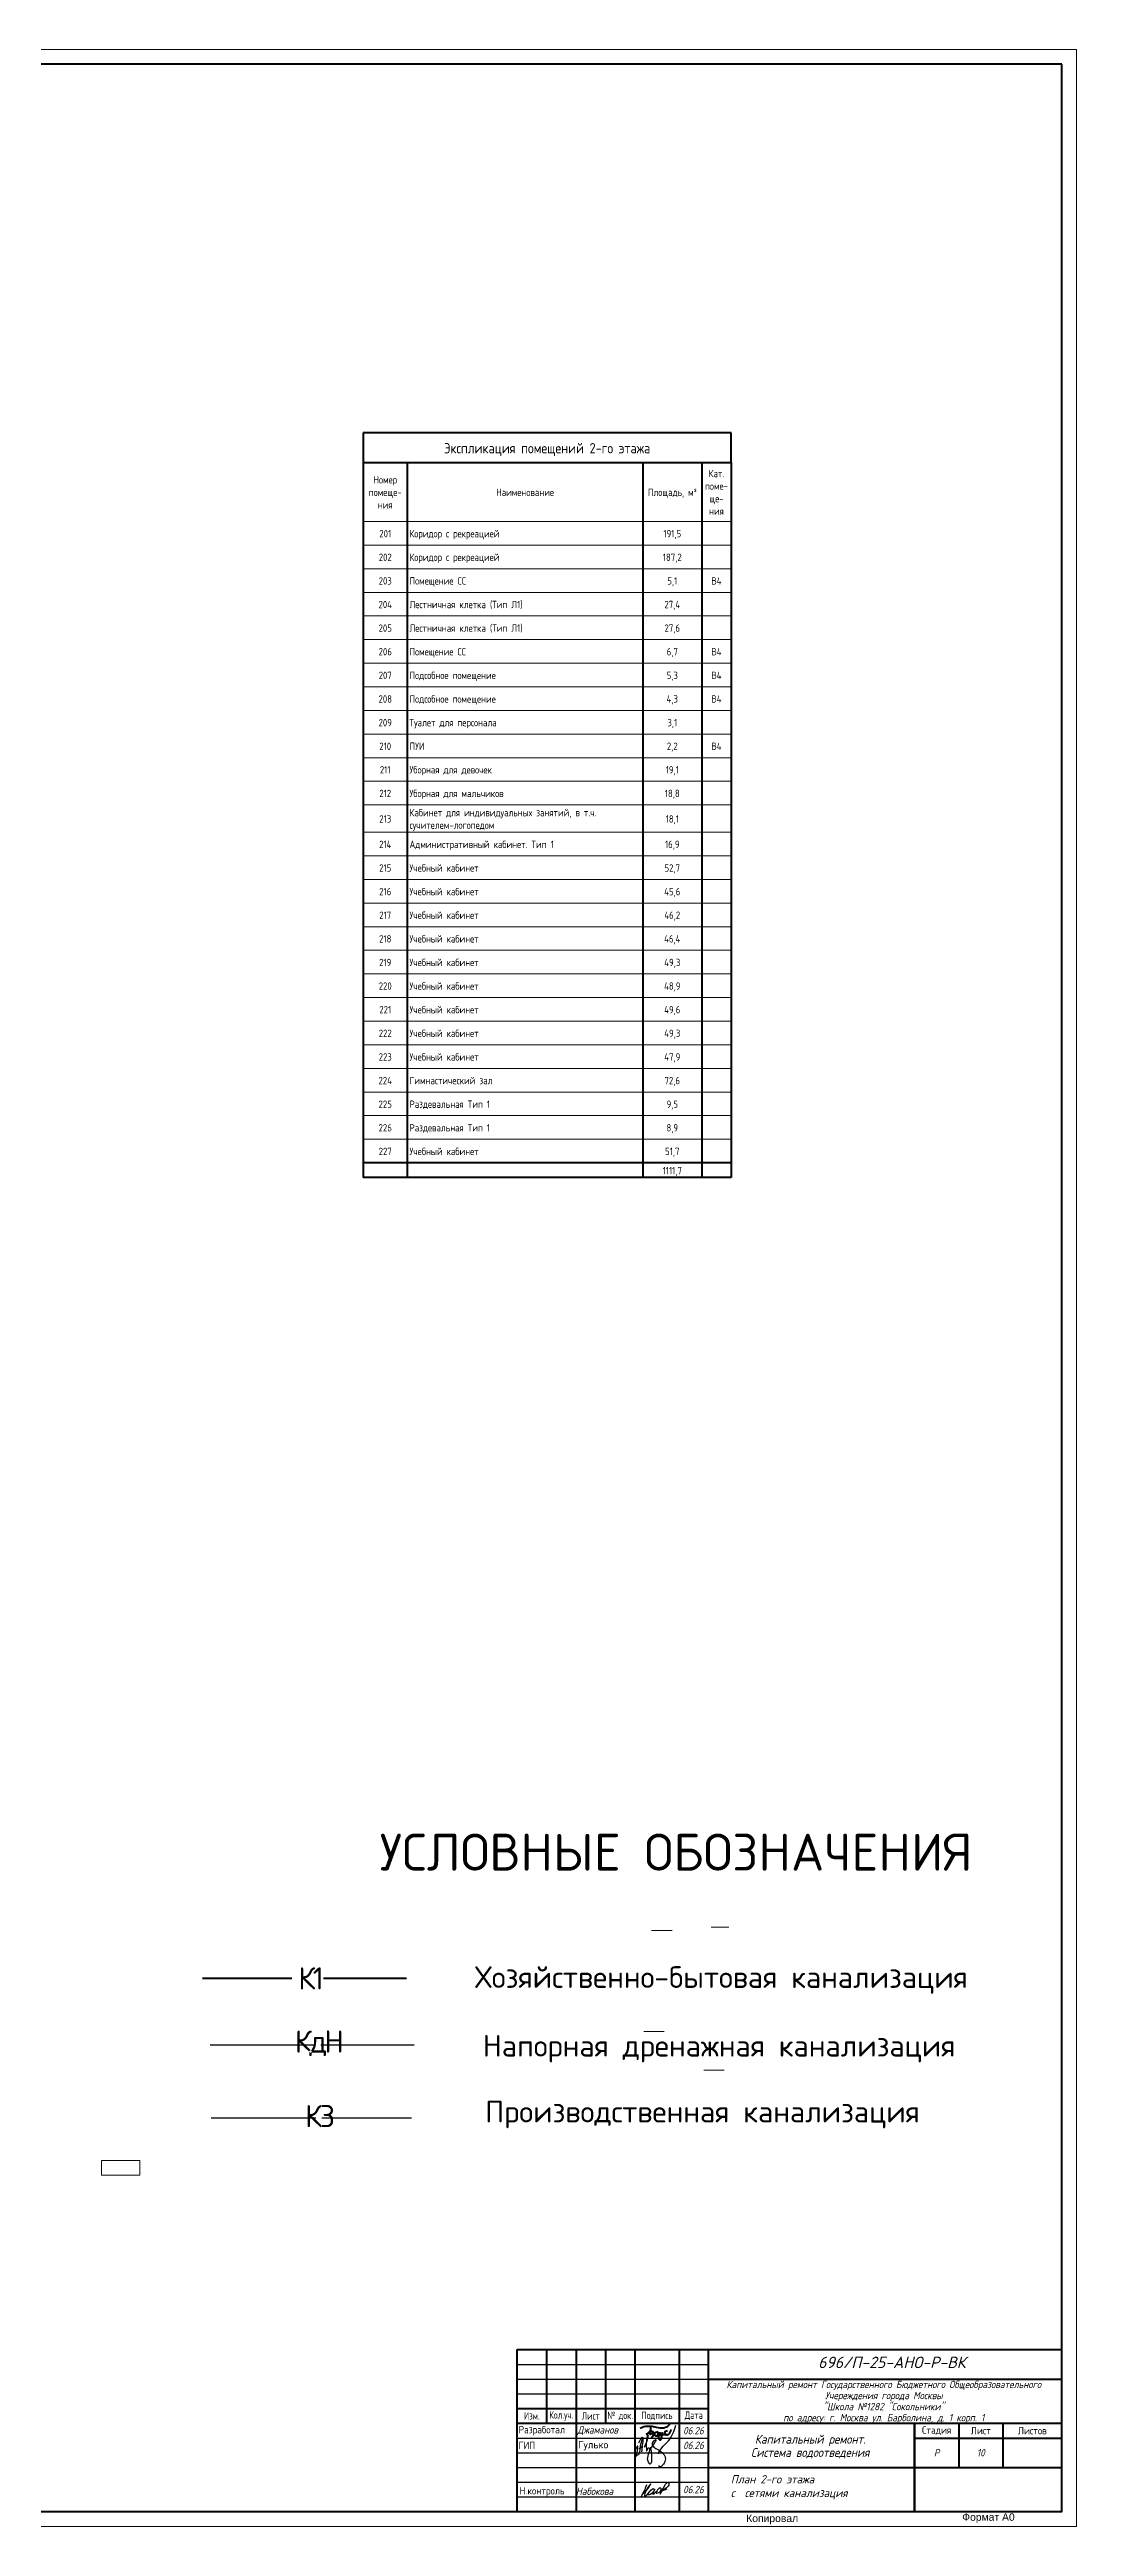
# Model space of a CAD drawing. Header units: millimetres. Extents: x -10178924 to 11692288, y -947381 to 58396.
# Drawn here: x 65404 to 100287, y -202288 to -118196 of the extents above; entities that cross this region are included whole.
import ezdxf
from ezdxf.enums import TextEntityAlignment as Align

# ---------------------------------------------------------------- set-up
doc = ezdxf.new("R2010")
doc.units = ezdxf.units.MM
for name, color, linetype, lineweight in [('!К3', 30, 'Continuous', 30), ('_0', 7, 'Continuous', 25), ('PDF _Текст', 7, 'Continuous', 5), ('Shtamp', 7, 'Continuous', 35), ('Аннотация', 7, 'Continuous', 18), ('ВК_К1', 24, 'Continuous', 50), ('Графика', 7, 'Continuous', 20), ('К1н', 42, 'Continuous', 30), ('подписи', 170, 'Continuous', 25), ('ПП_Оформление_подписи_ГИП_Гулько', 5, 'Continuous', 30), ('ШТРИХОВКА', 252, 'Continuous', 15)]:
    doc.layers.add(name, color=color, linetype=linetype, lineweight=lineweight)
doc.layers.add('PDF _Ramka', color=7, linetype='Continuous')
doc.layers.add('PDF _В1_Арматура', color=7, linetype='Continuous')
doc.layers.add('Линии', color=7, linetype='Continuous', lineweight=9, true_color=0x00a600)
doc.styles.add('GOST Common_10', font='GOST_Common.ttf', dxfattribs={"width": 0.9, "height": 3.5})
doc.styles.add('GOST Common_11', font='GOST_Common.ttf', dxfattribs={"width": 0.9, "height": 2.5})
doc.styles.add('ISOCPEUR', font='isocpeui.ttf', dxfattribs={"width": 0.9})
doc.styles.add('MOSOBL (isocpeur)', font='isocpeur.ttf')
doc.styles.add('PDF ArialMT', font='arial.ttf')
doc.styles.add('PDF ISOCPEUR', font='isocpeur.ttf')
doc.styles.add('PDF ISOCPEUR Italic', font='isocpeui.ttf')
doc.styles.add('М2', font='isocpeur.ttf', dxfattribs={"width": 0.8})

# ---------------------------------------------------------------- blocks, each defined once
blk = doc.blocks.new('Высотные отметки - Рамка-12095-План 3-го этажа')
at = {"layer": 'Аннотация', "lineweight": 20}
for p, q in [((-6.5, 0), (-6.5, 5)), ((-6.5, 5), (6.5, 5)), ((6.5, 5), (6.5, 0)), ((6.5, 0), (-6.5, 0))]:
    blk.add_line(p, q, dxfattribs=at)
blk = doc.blocks.new('ADSK_Аннотация_Текст_сВыноской - Текст с выноской 2-3161909-План 3-го этажа')
at = {"layer": 'Аннотация', "lineweight": 20}
blk.add_line((-3.5, 0), (3.5, 0), dxfattribs=at)
blk = doc.blocks.new('ADSK_Аннотация_Текст_сВыноской - Текст с выноской 2-3308182-План 3-го этажа')
at = {"layer": 'Аннотация', "lineweight": 20}
blk.add_line((-3, 0), (3, 0), dxfattribs=at)
blk = doc.blocks.new('ADSK_Аннотация_Текст_сВыноской - Текст с выноской 2-3166239-План 3-го этажа')
at = {"layer": 'Аннотация', "lineweight": 20}
blk.add_line((-3.5, 0), (3.5, 0), dxfattribs=at)
blk = doc.blocks.new('2 этаж')
at = {"layer": 'Линии', "color": 7, "lineweight": 50}
for p, q in [((76057, -77708), (76057, -78708)), ((88558, -77708), (76057, -77708)), ((88558, -78708), (88558, -77708)), ((76057, -78708), (76057, -102989)), ((76057, -78708), (88558, -78708)), ((77557, -78708), (77557, -80713)), ((85557, -78708), (85557, -80713)), ((87557, -78708), (87557, -80713)), ((88557, -78708), (88557, -80713)), ((88558, -78708), (88558, -102989)), ((77557, -80713), (77557, -81515)), ((85557, -80713), (85557, -81515)), ((87557, -80713), (87557, -81515)), ((88557, -80713), (88557, -81515)), ((77557, -81515), (77557, -82316)), ((85557, -81515), (85557, -82316)), ((87557, -81515), (87557, -82316)), ((88557, -81515), (88557, -82316)), ((77557, -82316), (77557, -83118)), ((85557, -82316), (85557, -83118)), ((87557, -82316), (87557, -83118)), ((88557, -82316), (88557, -83118)), ((77557, -83118), (77557, -83920)), ((85557, -83118), (85557, -83920)), ((87557, -83118), (87557, -83920)), ((88557, -83118), (88557, -83920)), ((77557, -83920), (77557, -84722)), ((85557, -83920), (85557, -84722)), ((87557, -83920), (87557, -84722)), ((88557, -83920), (88557, -84722)), ((77557, -84722), (77557, -85524)), ((85557, -84722), (85557, -85524)), ((87557, -84722), (87557, -85524)), ((88557, -84722), (88557, -85524)), ((77557, -85524), (77557, -86326)), ((85557, -85524), (85557, -86326)), ((87557, -85524), (87557, -86326)), ((88557, -85524), (88557, -86326)), ((77557, -86326), (77557, -87127)), ((85557, -86326), (85557, -87127)), ((87557, -86326), (87557, -87127)), ((88557, -86326), (88557, -87127)), ((77557, -87127), (77557, -87929)), ((85557, -87127), (85557, -87929)), ((87557, -87127), (87557, -87929)), ((88557, -87127), (88557, -87929)), ((77557, -87929), (77557, -88731)), ((85557, -87929), (85557, -88731)), ((87557, -87929), (87557, -88731)), ((88557, -87929), (88557, -88731)), ((77557, -88731), (77557, -89533)), ((85557, -88731), (85557, -89533)), ((87557, -88731), (87557, -89533)), ((88557, -88731), (88557, -89533)), ((77557, -89533), (77557, -90335)), ((85557, -89533), (85557, -90335)), ((87557, -89533), (87557, -90335)), ((88557, -89533), (88557, -90335)), ((77557, -90335), (77557, -91262)), ((85557, -90335), (85557, -91262)), ((87557, -90335), (87557, -91262)), ((88557, -90335), (88557, -91262)), ((77557, -91262), (77557, -92064)), ((85557, -91262), (85557, -92064)), ((87557, -91262), (87557, -92064)), ((88557, -91262), (88557, -92064)), ((77557, -92064), (77557, -92866)), ((85557, -92064), (85557, -92866)), ((87557, -92064), (87557, -92866)), ((88557, -92064), (88557, -92866)), ((77557, -92866), (77557, -93668)), ((85557, -92866), (85557, -93668)), ((87557, -92866), (87557, -93668)), ((88557, -92866), (88557, -93668)), ((77557, -93668), (77557, -94469)), ((85557, -93668), (85557, -94469)), ((87557, -93668), (87557, -94469)), ((88557, -93668), (88557, -94469)), ((77557, -94469), (77557, -95271)), ((85557, -94469), (85557, -95271)), ((87557, -94469), (87557, -95271)), ((88557, -94469), (88557, -95271)), ((77557, -95271), (77557, -96073)), ((85557, -95271), (85557, -96073)), ((87557, -95271), (87557, -96073)), ((88557, -95271), (88557, -96073)), ((77557, -96073), (77557, -96875)), ((85557, -96073), (85557, -96875)), ((87557, -96073), (87557, -96875)), ((88557, -96073), (88557, -96875)), ((77557, -96875), (77557, -97677)), ((85557, -96875), (85557, -97677)), ((87557, -96875), (87557, -97677)), ((88557, -96875), (88557, -97677)), ((77557, -97677), (77557, -98479)), ((85557, -97677), (85557, -98479)), ((87557, -97677), (87557, -98479)), ((88557, -97677), (88557, -98479)), ((77557, -98479), (77557, -99281)), ((85557, -98479), (85557, -99281)), ((87557, -98479), (87557, -99281)), ((88557, -98479), (88557, -99281)), ((77557, -99281), (77557, -100082)), ((85557, -99281), (85557, -100082)), ((87557, -99281), (87557, -100082)), ((88557, -99281), (88557, -100082)), ((77557, -100082), (77557, -100884)), ((77557, -100884), (77557, -101686)), ((85557, -100082), (85557, -100884)), ((85557, -100884), (85557, -101686)), ((87557, -100082), (87557, -100884)), ((87557, -100884), (87557, -101686)), ((88557, -100082), (88557, -100884)), ((88557, -100884), (88557, -101686)), ((77557, -101686), (77557, -102488)), ((85557, -101686), (85557, -102488)), ((87557, -101686), (87557, -102488)), ((88557, -101686), (88557, -102488)), ((77557, -102488), (76057, -102488)), ((77557, -102488), (77557, -102989)), ((85557, -102488), (77557, -102488)), ((85557, -102488), (85557, -102989)), ((87557, -102488), (85557, -102488)), ((87557, -102488), (87557, -102989)), ((88557, -102488), (87557, -102488)), ((88557, -102488), (88557, -102989)), ((88558, -102989), (76057, -102989))]:
    blk.add_line(p, q, dxfattribs=at)
at = {"layer": 'Линии', "color": 7, "lineweight": 20}
for p, q in [((77557, -80713), (76057, -80713)), ((85557, -80713), (77557, -80713)), ((87557, -80713), (85557, -80713)), ((88557, -80713), (87557, -80713)), ((77557, -81515), (76057, -81515)), ((85557, -81515), (77557, -81515)), ((87557, -81515), (85557, -81515)), ((88557, -81515), (87557, -81515)), ((77557, -82316), (76057, -82316)), ((85557, -82316), (77557, -82316)), ((87557, -82316), (85557, -82316)), ((88557, -82316), (87557, -82316)), ((77557, -83118), (76057, -83118)), ((85557, -83118), (77557, -83118)), ((87557, -83118), (85557, -83118)), ((88557, -83118), (87557, -83118)), ((77557, -83920), (76057, -83920)), ((85557, -83920), (77557, -83920)), ((87557, -83920), (85557, -83920)), ((88557, -83920), (87557, -83920)), ((77557, -84722), (76057, -84722)), ((85557, -84722), (77557, -84722)), ((87557, -84722), (85557, -84722)), ((88557, -84722), (87557, -84722)), ((77557, -85524), (76057, -85524)), ((85557, -85524), (77557, -85524)), ((87557, -85524), (85557, -85524)), ((88557, -85524), (87557, -85524)), ((77557, -86326), (76057, -86326)), ((85557, -86326), (77557, -86326)), ((87557, -86326), (85557, -86326)), ((88557, -86326), (87557, -86326)), ((77557, -87127), (76057, -87127)), ((85557, -87127), (77557, -87127)), ((87557, -87127), (85557, -87127)), ((88557, -87127), (87557, -87127)), ((77557, -87929), (76057, -87929)), ((85557, -87929), (77557, -87929)), ((87557, -87929), (85557, -87929)), ((88557, -87929), (87557, -87929)), ((77557, -88731), (76057, -88731)), ((85557, -88731), (77557, -88731)), ((87557, -88731), (85557, -88731)), ((88557, -88731), (87557, -88731)), ((77557, -89533), (76057, -89533)), ((85557, -89533), (77557, -89533)), ((87557, -89533), (85557, -89533)), ((88557, -89533), (87557, -89533)), ((77557, -90335), (76057, -90335)), ((85557, -90335), (77557, -90335)), ((87557, -90335), (85557, -90335)), ((88557, -90335), (87557, -90335)), ((77557, -91262), (76057, -91262)), ((85557, -91262), (77557, -91262)), ((87557, -91262), (85557, -91262)), ((88557, -91262), (87557, -91262)), ((77557, -92064), (76057, -92064)), ((85557, -92064), (77557, -92064)), ((87557, -92064), (85557, -92064)), ((88557, -92064), (87557, -92064)), ((77557, -92866), (76057, -92866)), ((85557, -92866), (77557, -92866)), ((87557, -92866), (85557, -92866)), ((88557, -92866), (87557, -92866)), ((77557, -93668), (76057, -93668)), ((85557, -93668), (77557, -93668)), ((87557, -93668), (85557, -93668)), ((88557, -93668), (87557, -93668)), ((77557, -94469), (76057, -94469)), ((85557, -94469), (77557, -94469)), ((87557, -94469), (85557, -94469)), ((88557, -94469), (87557, -94469)), ((77557, -95271), (76057, -95271)), ((85557, -95271), (77557, -95271)), ((87557, -95271), (85557, -95271)), ((88557, -95271), (87557, -95271)), ((77557, -96073), (76057, -96073)), ((85557, -96073), (77557, -96073)), ((87557, -96073), (85557, -96073)), ((88557, -96073), (87557, -96073)), ((77557, -96875), (76057, -96875)), ((85557, -96875), (77557, -96875)), ((87557, -96875), (85557, -96875)), ((88557, -96875), (87557, -96875)), ((77557, -97677), (76057, -97677)), ((85557, -97677), (77557, -97677)), ((87557, -97677), (85557, -97677)), ((88557, -97677), (87557, -97677)), ((77557, -98479), (76057, -98479)), ((85557, -98479), (77557, -98479)), ((87557, -98479), (85557, -98479)), ((88557, -98479), (87557, -98479)), ((77557, -99281), (76057, -99281)), ((85557, -99281), (77557, -99281)), ((87557, -99281), (85557, -99281)), ((88557, -99281), (87557, -99281)), ((77557, -100082), (76057, -100082)), ((77557, -100884), (76057, -100884)), ((85557, -100082), (77557, -100082)), ((85557, -100884), (77557, -100884)), ((87557, -100082), (85557, -100082)), ((87557, -100884), (85557, -100884)), ((88557, -100082), (87557, -100082)), ((88557, -100884), (87557, -100884)), ((77557, -101686), (76057, -101686)), ((85557, -101686), (77557, -101686)), ((87557, -101686), (85557, -101686)), ((88557, -101686), (87557, -101686))]:
    blk.add_line(p, q, dxfattribs=at)
at = {"layer": 'Графика', "line_spacing_factor": 1.022761}
for s, insert, char_height, width, attachment_point, style in [('Экспликация помещений 2-го этажа', (82308, -78049), 350, 8447.11, 2, 'GOST Common_10'), ('Кат. поме- ще- ния', (88057, -78958), 250, 962.45, 2, 'GOST Common_11'), ('Номер помеще- ния', (76807, -79171), 250, 1418.03, 2, 'GOST Common_11'), ('Наименование', (81557, -79597), 250, 2353.32, 2, 'GOST Common_11'), ('Площадь, м\\fGOST Common|b0|i0|c238|p34|;\\W.9;²', (86557, -79597), 250, 2009.37, 2, 'GOST Common_11'), ('201', (76807, -81000), 250, 509.89, 2, 'GOST Common_11'), ('Коридор с рекреацией', (77632, -81000), 250, 3611.44, 1, 'GOST Common_11'), ('191,5', (86557, -81000), 250, 739.18, 2, 'GOST Common_11'), ('202', (76807, -81802), 250, 561.18, 2, 'GOST Common_11'), ('Коридор с рекреацией', (77632, -81802), 250, 3611.44, 1, 'GOST Common_11'), ('187,2', (86557, -81802), 250, 790.47, 2, 'GOST Common_11'), ('203', (76807, -82604), 250, 561.18, 2, 'GOST Common_11'), ('Помещение СС', (77632, -82604), 250, 2286.94, 1, 'GOST Common_11'), ('5,1', (86557, -82604), 250, 416.36, 2, 'GOST Common_11'), ('В4', (88057, -82604), 250, 428.42, 2, 'GOST Common_11'), ('204', (76807, -83406), 250, 588.33, 2, 'GOST Common_11'), ('Лестничная клетка (Тип Л1)', (77632, -83406), 250, 4595.01, 1, 'GOST Common_11'), ('27,4', (86557, -83406), 250, 681.86, 2, 'GOST Common_11'), ('205', (76807, -84207), 250, 561.18, 2, 'GOST Common_11'), ('Лестничная клетка (Тип Л1)', (77632, -84207), 250, 4595.01, 1, 'GOST Common_11'), ('27,6', (86557, -84207), 250, 654.71, 2, 'GOST Common_11'), ('206', (76807, -85009), 250, 561.18, 2, 'GOST Common_11'), ('Помещение СС', (77632, -85009), 250, 2286.94, 1, 'GOST Common_11'), ('6,7', (86557, -85009), 250, 467.65, 2, 'GOST Common_11'), ('В4', (88057, -85009), 250, 428.42, 2, 'GOST Common_11'), ('208', (76807, -86613), 250, 561.18, 2, 'GOST Common_11'), ('207', (76807, -85811), 250, 561.18, 2, 'GOST Common_11'), ('Подсобное помещение', (77632, -85811), 250, 3572.22, 1, 'GOST Common_11'), ('Подсобное помещение', (77632, -86613), 250, 3572.22, 1, 'GOST Common_11'), ('4,3', (86557, -86613), 250, 494.8, 2, 'GOST Common_11'), ('5,3', (86557, -85811), 250, 467.65, 2, 'GOST Common_11'), ('В4', (88057, -85811), 250, 428.42, 2, 'GOST Common_11'), ('В4', (88057, -86613), 250, 428.42, 2, 'GOST Common_11'), ('209', (76807, -87415), 250, 561.18, 2, 'GOST Common_11'), ('Туалет для персонала', (77632, -87415), 250, 3692.9, 1, 'GOST Common_11'), ('3,1', (86557, -87415), 250, 416.36, 2, 'GOST Common_11'), ('210', (76807, -88217), 250, 509.89, 2, 'GOST Common_11'), ('ПУИ', (77632, -88217), 250, 642.64, 1, 'GOST Common_11'), ('2,2', (86557, -88217), 250, 467.65, 2, 'GOST Common_11'), ('В4', (88057, -88217), 250, 428.42, 2, 'GOST Common_11'), ('211', (76807, -89018), 250, 458.6, 2, 'GOST Common_11'), ('Уборная для девочек', (77632, -89018), 250, 3421.36, 1, 'GOST Common_11'), ('19,1', (86557, -89018), 250, 552.12, 2, 'GOST Common_11'), ('212', (76807, -89820), 250, 509.89, 2, 'GOST Common_11'), ('Уборная для мальчиков', (77632, -89820), 250, 3849.79, 1, 'GOST Common_11'), ('18,8', (86557, -89820), 250, 603.41, 2, 'GOST Common_11'), ('213', (76807, -90685), 250, 509.89, 2, 'GOST Common_11'), ('Кабинет для индивидуальных занятий, в т.ч. сучителем-логопедом', (77632, -90472), 250, 7627.17, 1, 'GOST Common_11'), ('18,1', (86557, -90685), 250, 552.12, 2, 'GOST Common_11'), ('214', (76807, -91549), 250, 537.04, 2, 'GOST Common_11'), ('Административный кабинет. Тип 1', (77632, -91549), 250, 5690.2, 1, 'GOST Common_11'), ('16,9', (86557, -91549), 250, 603.41, 2, 'GOST Common_11'), ('215', (76807, -92351), 250, 509.89, 2, 'GOST Common_11'), ('Учебный кабинет', (77632, -92351), 250, 2848.12, 1, 'GOST Common_11'), ('52,7', (86557, -92351), 250, 654.71, 2, 'GOST Common_11'), ('216', (76807, -93153), 250, 509.89, 2, 'GOST Common_11'), ('Учебный кабинет', (77632, -93153), 250, 2848.12, 1, 'GOST Common_11'), ('45,6', (86557, -93153), 250, 681.86, 2, 'GOST Common_11'), ('217', (76807, -93955), 250, 509.89, 2, 'GOST Common_11'), ('Учебный кабинет', (77632, -93955), 250, 2848.12, 1, 'GOST Common_11'), ('46,2', (86557, -93955), 250, 681.86, 2, 'GOST Common_11'), ('218', (76807, -94757), 250, 509.89, 2, 'GOST Common_11'), ('Учебный кабинет', (77632, -94757), 250, 2848.12, 1, 'GOST Common_11'), ('46,4', (86557, -94757), 250, 709.01, 2, 'GOST Common_11'), ('219', (76807, -95559), 250, 509.89, 2, 'GOST Common_11'), ('Учебный кабинет', (77632, -95559), 250, 2848.12, 1, 'GOST Common_11'), ('49,3', (86557, -95559), 250, 681.86, 2, 'GOST Common_11'), ('220', (76807, -96360), 250, 561.18, 2, 'GOST Common_11'), ('Учебный кабинет', (77632, -96360), 250, 2848.12, 1, 'GOST Common_11'), ('48,9', (86557, -96360), 250, 681.86, 2, 'GOST Common_11'), ('221', (76807, -97162), 250, 509.89, 2, 'GOST Common_11'), ('Учебный кабинет', (77632, -97162), 250, 2848.12, 1, 'GOST Common_11'), ('49,6', (86557, -97162), 250, 681.86, 2, 'GOST Common_11'), ('222', (76807, -97964), 250, 561.18, 2, 'GOST Common_11'), ('Учебный кабинет', (77632, -97964), 250, 2848.12, 1, 'GOST Common_11'), ('49,3', (86557, -97964), 250, 681.86, 2, 'GOST Common_11'), ('223', (76807, -98766), 250, 561.18, 2, 'GOST Common_11'), ('Учебный кабинет', (77632, -98766), 250, 2848.12, 1, 'GOST Common_11'), ('47,9', (86557, -98766), 250, 681.86, 2, 'GOST Common_11'), ('224', (76807, -99568), 250, 588.33, 2, 'GOST Common_11'), ('Гимнастический зал', (77632, -99568), 250, 3348.95, 1, 'GOST Common_11'), ('72,6', (86557, -99568), 250, 654.71, 2, 'GOST Common_11'), ('225', (76807, -100370), 250, 561.18, 2, 'GOST Common_11'), ('Раздевальная Тип 1', (77632, -100370), 250, 3252.41, 1, 'GOST Common_11'), ('9,5', (86557, -100370), 250, 467.65, 2, 'GOST Common_11'), ('226', (76807, -101172), 250, 561.18, 2, 'GOST Common_11'), ('Раздевальная Тип 1', (77632, -101172), 250, 3252.41, 1, 'GOST Common_11'), ('8,9', (86557, -101172), 250, 467.65, 2, 'GOST Common_11'), ('227', (76807, -101973), 250, 561.18, 2, 'GOST Common_11'), ('Учебный кабинет', (77632, -101973), 250, 2848.12, 1, 'GOST Common_11'), ('51,7', (86557, -101973), 250, 603.41, 2, 'GOST Common_11'), ('1111,7', (86557, -102625), 250, 823.66, 2, 'GOST Common_11')]:
    blk.add_mtext(s, dxfattribs=dict(at, insert=insert, char_height=char_height, width=width, attachment_point=attachment_point, style=style))
blk = doc.blocks.new('A$Cb06f03d6')
at = {"layer": 'ПП_Оформление_подписи_ГИП_Гулько'}
blk.add_line((-125812, 86151), (-99010, 105567), dxfattribs=at)
for points in [[(48334, 37486), (96196, 107493), (144753, 156012), (214812, 300877)], [(-153665, 12505), (-142841, 105790), (-159754, 76722), (-152989, 32784), (-137429, 26024), (-117811, 71315), (-98869, 164600), (-92504, 179742), (-92297, 176756)], [(-128360, 138738), (-93552, 187518), (-92504, 179742), (-97797, 114560), (-104164, 55600)], [(-75533, 97324), (-42210, 189000), (-42210, 208026), (-48269, 212783), (-52164, 202837), (-57357, 65757), (-56924, 62730), (-40479, 94297), (-32257, 83054), (-17543, 96459), (-18408, 94730), (-18706, 73957), (-12202, 5501), (-23909, -59489), (-44288, -31326), (-39549, 31070), (-17839, 86088), (28122, 165376), (-2229, 141546), (2107, 106452), (39396, 79590), (85790, 47095), (115708, 735), (107904, -44757), (87958, -72486), (68013, -84185), (56306, -72920)]]:
    blk.add_spline(points, degree=3, dxfattribs=at)
blk = doc.blocks.new('Рамка')
at = {"layer": 'PDF _Ramka', "lineweight": 20}
blk.add_lwpolyline([(100287, -596749), (100287, -512657), (-18603, -512657), (-18603, -596749)], close=True, dxfattribs=at)
at = {"layer": 'PDF _Ramka', "lineweight": 40}
blk.add_lwpolyline([(99787, -513153), (-16604, -513153), (-16604, -596246), (99787, -596246)], close=True, dxfattribs=at)
at = {"layer": 'Shtamp', "linetype": 'Continuous', "lineweight": 40}
for p, q in [((81287, -590746), (99787, -590746)), ((81287, -596246), (81287, -590746)), ((82287, -590746), (82287, -593246)), ((83287, -590746), (83287, -596246)), ((84287, -590746), (84287, -593246)), ((85287, -590746), (85287, -596246)), ((86787, -590746), (86787, -596246)), ((87787, -596246), (87787, -590747)), ((99787, -596246), (99787, -590746)), ((87787, -591746), (99787, -591746)), ((81287, -592746), (87787, -592746)), ((81287, -593246), (99787, -593246)), ((94787, -596246), (94787, -593246)), ((94787, -593246), (94787, -596246)), ((96287, -593246), (96287, -594746)), ((97787, -593246), (97787, -594746)), ((94787, -593746), (99787, -593746)), ((87787, -594746), (99787, -594746)), ((81287, -596246), (99787, -596246))]:
    blk.add_line(p, q, dxfattribs=at)
at = {"layer": 'Shtamp', "linetype": 'Continuous', "lineweight": 25}
for p, q in [((81287, -591246), (87787, -591246)), ((81287, -591746), (87787, -591746)), ((81287, -592246), (87787, -592246)), ((81287, -593746), (87787, -593746)), ((81287, -594246), (87787, -594246)), ((81287, -594746), (87787, -594746)), ((81287, -595246), (87787, -595246)), ((81287, -595746), (87787, -595746))]:
    blk.add_line(p, q, dxfattribs=at)
at = {"layer": 'PDF _Текст', "attachment_point": 4}
for s, insert, char_height, style in [('{\\fISOCPEUR|b0|i1|c204|p34;\\H1.29167x;696/П-25-АНО-Р-ВК}', (91511, -591179), 299.98, 'PDF ISOCPEUR'), ('Копировал', (89068, -596510), 251.5, 'PDF ArialMT'), ('Формат А0', (96405, -596468), 251.5, 'PDF ArialMT')]:
    blk.add_mtext(s, dxfattribs=dict(at, insert=insert, char_height=char_height, style=style))
at = {"layer": 'Shtamp', "color": 18, "ltscale": 100, "true_color": 0x000000, "style": 'ISOCPEUR', "width": 0.9}
for p in [(86927, -593621), (86927, -594121), (86927, -595621)]:
    blk.add_text('06.26', height=250, dxfattribs=at).set_placement(p)
at = {"layer": 'Shtamp', "ltscale": 33.333333, "insert": (93742, -592525), "char_height": 250, "width": 11349.3, "attachment_point": 5, "line_spacing_factor": 0.9, "style": 'ISOCPEUR'}
blk.add_mtext('Капитальный ремонт Государственного Бюджетного Общеобразовательного Учереждения города Москвы\\P"Школа №1282 "Сокольники"\\Pпо адресу: г. Москва ул. Барболина, д. 1 корп. 1', dxfattribs=at)
at = {"layer": 'Shtamp', "color": 18, "ltscale": 100, "true_color": 0x000000, "char_height": 250, "attachment_point": 5}
for s, insert, width, style in [('{\\C256;Кол\\W0.9;\\T0.9;.\\W0.8;\\T1;уч.}', (82787, -592996), 1000, 'М2'), ('{\\C256;№\\W0.7;\\T0.75; \\W0.8;\\T1;док.}', (84787, -592996), 1000, 'М2'), ('{\\C256;Подпись}', (86037, -592996), 1500, 'М2'), ('{\\C256;Дата}', (87287, -592996), 1000, 'М2'), ('{\\C256;Изм.}', (81787, -592996), 1000, 'М2'), ('{\\C256;Лист}', (83787, -592996), 1000, 'М2'), ('{\\fISOCPEUR|b0|i0|c204|p34;\\C256;Стадия}', (95537, -593496), 1500, 'ISOCPEUR'), ('{\\fISOCPEUR|b0|i0|c204|p34;\\C256;Лист}', (97037, -593496), 1500, 'ISOCPEUR'), ('{\\fISOCPEUR|b0|i0|c204|p34;\\C256;Листов}', (98787, -593496), 2000, 'ISOCPEUR'), ('{\\C256;Р}', (95537, -594246), 1500, 'ISOCPEUR')]:
    blk.add_mtext(s, dxfattribs=dict(at, insert=insert, width=width, style=style))

msp = doc.modelspace()

# ---------------------------------------------------------------- linework, layer by layer
at = {"layer": '!К3'}
msp.add_line((77699.9, -188423.7), (70891.9, -188423.7), dxfattribs=at)
at = {"layer": 'PDF _В1_Арматура', "color": 162, "lineweight": 50, "true_color": 0x0037dd}
for points in [[(85462.8, -198952.7), (85585.3, -198900.2), (85655.3, -198888.6), (85719.5, -198882.7), (85789.5, -198882.7), (85859.5, -198888.6), (86005.4, -198911.9), (86139.6, -198935.2), (86209.6, -198941.1), (86273.8, -198935.2), (86332.1, -198917.7), (86390.5, -198894.4), (86437.1, -198847.7), (86483.8, -198806.9)], [(85816, -198911.4), (85816, -198952.3), (85816, -198993.1), (85810.2, -199034), (85792.7, -199063.1), (85763.5, -199092.3), (85728.5, -199115.6), (85658.5, -199162.3)], [(85786.8, -199069), (85845.2, -199063.1), (85862.7, -199057.3), (85886, -199063.1), (85891.9, -199063.1), (85891.9, -199074.8), (85886, -199104), (85880.2, -199115.6), (85868.5, -199144.8), (85845.2, -199156.5), (85833.5, -199162.3), (85816, -199162.3), (85804.3, -199156.5), (85792.7, -199133.1), (85763.5, -199092.3)], [(85938.5, -199150.7), (85973.6, -199191.5), (85979.4, -199203.2), (86002.7, -199209), (86020.2, -199214.8), (86031.9, -199209), (86049.4, -199197.3), (86061.1, -199174), (86072.7, -199156.5), (86072.7, -199127.3), (86072.7, -199109.8), (86072.7, -199098.1), (86061.1, -199092.3), (86037.7, -199092.3), (85991.1, -199104), (85851, -199290.7)], [(85880.2, -199121.5), (86014.4, -199098.1)], [(86072.8, -199109.8), (86142.8, -199109.8), (86136.9, -199133.2), (86136.9, -199156.5), (86142.8, -199168.2), (86154.4, -199168.2), (86177.8, -199174), (86206.9, -199168.2), (86218.6, -199156.5), (86218.6, -199133.2), (86212.8, -199109.8), (86206.9, -199174), (86195.3, -199238.2), (86183.6, -199290.7), (86171.9, -199325.7), (86171.9, -199337.4), (86160.3, -199349), (86154.4, -199354.9), (86142.8, -199354.9), (86136.9, -199349), (86125.3, -199337.4), (86107.8, -199302.4), (86096.1, -199255.7), (86090.3, -199238.2), (86096.1, -199226.5), (86101.9, -199209), (86113.6, -199197.3), (86142.8, -199185.7), (86183.6, -199168.2), (86236.1, -199168.2), (86347, -199162.3)], [(86399.5, -199045.6), (86364.5, -199057.3), (86329.5, -199063.1), (86306.2, -199080.6), (86300.3, -199092.3), (86294.5, -199104), (86294.5, -199109.8), (86300.3, -199121.5), (86317.8, -199144.8), (86347, -199162.3), (86370.3, -199174), (86393.7, -199174), (86411.2, -199162.3), (86440.3, -199150.6), (86457.9, -199127.3), (86498.7, -199063.1), (86533.7, -198998.9)]]:
    msp.add_lwpolyline(points, dxfattribs=at)
at = {"layer": 'PDF _В1_Арматура', "color": 162, "lineweight": 25, "true_color": 0x2b3cd4}
for points in [[(85679.4, -200872.7), (85641.3, -200991.3), (85620.1, -201046.3), (85590.5, -201101.3), (85472, -201313)], [(85535.5, -201190.2), (85577.8, -201160.6), (85620.1, -201122.5), (85666.7, -201080.2), (85713.3, -201020.9), (85755.6, -200961.6), (85793.7, -200902.4), (85806.4, -200881.2), (85819.1, -200860), (85823.3, -200847.3), (85827.6, -200838.9), (85823.3, -200843.1), (85814.9, -200851.6), (85802.2, -200864.3), (85785.2, -200885.4), (85747.1, -200936.2), (85704.8, -200999.7), (85666.7, -201063.2), (85637.1, -201122.5), (85620.1, -201177.5), (85611.7, -201228.3), (85611.7, -201257.9), (85624.4, -201266.4), (85637.1, -201270.6), (85662.5, -201253.7), (85683.6, -201232.5), (85755.6, -201147.9), (85789.5, -201101.3), (85827.6, -201059), (85874.1, -201025.1), (85895.3, -201008.2), (85908, -201004), (85924.9, -201008.2), (85933.4, -201016.7), (85941.9, -201029.4), (85937.6, -201059), (85929.2, -201088.6), (85908, -201114), (85869.9, -201156.4), (85827.6, -201194.5), (85802.2, -201207.2), (85772.5, -201215.6), (85747.1, -201215.6), (85738.7, -201211.4), (85734.4, -201202.9), (85734.4, -201181.8), (85751.4, -201156.4), (85776.8, -201122.5), (85802.2, -201088.6)], [(86140.8, -201190.2), (86255.1, -200978.6), (86314.4, -200872.7), (86327.1, -200847.3), (86348.3, -200826.2), (86373.7, -200809.2), (86403.3, -200796.5), (86416, -200792.3), (86428.7, -200796.5), (86437.2, -200805), (86441.4, -200821.9), (86441.4, -200855.8), (86437.2, -200889.7), (86420.2, -200915.1), (86403.3, -200936.2), (86356.7, -200978.6), (86255.1, -201046.3), (86204.3, -201071.7), (86149.3, -201097.1)], [(85958.8, -201025.1), (85916.5, -201114), (85891.1, -201156.4), (85886.8, -201164.8), (85886.8, -201177.5), (85895.3, -201186), (85903.8, -201190.2), (85950.3, -201156.4), (85992.7, -201126.7), (86056.2, -201063.2)], [(86204.3, -201084.4), (86293.2, -201050.5), (86377.9, -201012.4)]]:
    msp.add_lwpolyline(points, dxfattribs=at)
msp.add_lwpolyline([(86056.2, -201042.1), (86030.8, -201092.9), (86022.3, -201114), (86013.8, -201126.7), (86013.8, -201143.7), (86013.8, -201152.1), (86022.3, -201156.4), (86030.8, -201156.4), (86064.6, -201152.1), (86102.7, -201139.4), (86132.4, -201118.3), (86153.5, -201092.9), (86166.2, -201063.2), (86174.7, -201033.6), (86178.9, -201020.9), (86174.7, -201004), (86166.2, -200991.3), (86149.3, -200982.8), (86132.4, -200982.8), (86115.4, -200987), (86090, -201008.2), (86068.9, -201029.4)], close=True, dxfattribs=at)
at = {"layer": 'ВК_К1', "ltscale": 100}
for p, q in [((73628.8, -183679.3), (70596.6, -183679.3)), ((77525, -183679.3), (74706.8, -183679.3))]:
    msp.add_line(p, q, dxfattribs=at)
at = {"layer": 'К1н'}
for p, q in [((73872, -185951.5), (70857.8, -185951.5)), ((77786.1, -185951.5), (73872, -185951.5))]:
    msp.add_line(p, q, dxfattribs=at)

# ---------------------------------------------------------------- block references
at = {"layer": '_0'}
msp.add_blockref('Рамка', (0, 394460.6), dxfattribs=at)
at = {"layer": 'Аннотация', "lineweight": 20}
for name, p, xscale, yscale, zscale in [('ADSK_Аннотация_Текст_сВыноской - Текст с выноской 2-3161909-План 3-го этажа', (86204.2, -182056.4), 100, 100, 100), ('ADSK_Аннотация_Текст_сВыноской - Текст с выноской 2-3161909-План 3-го этажа', (85935.9, -185488.9), 100, 100, 100), ('Высотные отметки - Рамка-12095-План 3-го этажа', (67816.4, -190365.8), 99.99999999999993, 99.99999999999993, 99.99999999999993)]:
    msp.add_blockref(name, p, dxfattribs=dict(at, xscale=xscale, yscale=yscale, zscale=zscale))
at = {"layer": 'Аннотация', "lineweight": 20, "xscale": 100, "yscale": 100, "zscale": 100, "rotation": 180}
for name, p in [('ADSK_Аннотация_Текст_сВыноской - Текст с выноской 2-3308182-План 3-го этажа', (88176.6, -181936.8)), ('ADSK_Аннотация_Текст_сВыноской - Текст с выноской 2-3166239-План 3-го этажа', (87974.2, -186791.7))]:
    msp.add_blockref(name, p, dxfattribs=at)
at = {"layer": 'подписи', "xscale": 0.003662109375, "yscale": 0.003662109375, "zscale": 0.003662109375}
msp.add_blockref('A$Cb06f03d6', (85894.7, -199954.3), dxfattribs=at)
at = {"layer": 'ШТРИХОВКА'}
msp.add_blockref('2 этаж', (0, -53506.6), dxfattribs=at)

# ---------------------------------------------------------------- texts
at = {"layer": '_0', "color": 7, "lineweight": 60, "style": 'MOSOBL (isocpeur)'}
msp.add_text('УСЛОВНЫЕ ОБОЗНАЧЕНИЯ', height=1254.227, dxfattribs=at).set_placement((86686.1, -179395.2), align=Align.MIDDLE_CENTER)
at = {"layer": 'PDF _Текст', "style": 'PDF ISOCPEUR'}
for s, p in [('Хозяйственно-бытовая канализация', (79856.9, -184004.7)), ('Напорная дренажная канализация', (80118.1, -186335)), ('Производственная канализация', (80199.2, -188571.6))]:
    msp.add_text(s, height=733.859, dxfattribs=at).set_placement(p)
at = {"layer": 'PDF _Текст', "insert": (83355.4, -199544.8), "char_height": 249.98, "attachment_point": 4, "style": 'PDF ISOCPEUR'}
msp.add_mtext('Гулько', dxfattribs=at)
at = {"layer": 'PDF _Текст', "insert": (88545.5, -200954.7), "char_height": 279.247, "attachment_point": 4, "rotation": 359.937251, "style": 'PDF ISOCPEUR Italic'}
msp.add_mtext('{\\fGOST Common|b0|i1|c204|p34;План 2-го этажа \\Pс  сетями канализация}', dxfattribs=at)
at = {"layer": 'Shtamp', "color": 18, "ltscale": 100, "true_color": 0x000000, "char_height": 250, "style": 'ISOCPEUR'}
for s, insert, width, attachment_point in [('\\pxl0.2,t0;{\\fISOCPEUR|b0|i0|c204|p34;\\W0.9;\\C256;Разработал}', (81287.1, -199035.5), 2000, 4), ('\\pxi0.2,t0;{\\C256;Джаманов}', (83287.1, -199035.5), 2000, 4), ('\\pxl0.2,t0;{\\fISOCPEUR|b0|i0|c204|p34;\\W0.9;\\C256;ГИП}', (81287.1, -199535.5), 2000, 4), ('{\\C256;10}', (97037.1, -199785.5), 1500, 5), ('{\\fISOCPEUR|b0|i0|c204|p34;Н.контроль}', (81372.6, -201112), 2000, 4), ('{\\W0.9;Набокова}', (83287.1, -201093.3), 2000, 4)]:
    msp.add_mtext(s, dxfattribs=dict(at, insert=insert, width=width, attachment_point=attachment_point))
at = {"layer": 'Shtamp', "ltscale": 33.333333, "insert": (91242, -199575.6), "char_height": 300, "width": 7000, "attachment_point": 5, "line_spacing_factor": 0.9, "style": 'ISOCPEUR'}
msp.add_mtext('Капитальный ремонт. \\PСистема водоотведения', dxfattribs=at)

# ---------------------------------------------------------------- next in the draw order: texts
at = {"layer": '_0', "color": 7, "lineweight": 60, "char_height": 752.536, "width": 195.923, "attachment_point": 5, "style": 'MOSOBL (isocpeur)', "bg_fill": 3, "box_fill_scale": 1, "bg_fill_color": 256, "bg_fill_transparency": 0}
for s, insert in [('{\\T0.85;К1}', (74258.8, -183679.3)), ('{\\T0.85;КдН}', (74519.9, -185884.4)), ('{\\T0.85;К3}', (74554.1, -188356.6))]:
    msp.add_mtext(s, dxfattribs=dict(at, insert=insert))

doc.saveas('drawing.dxf')
